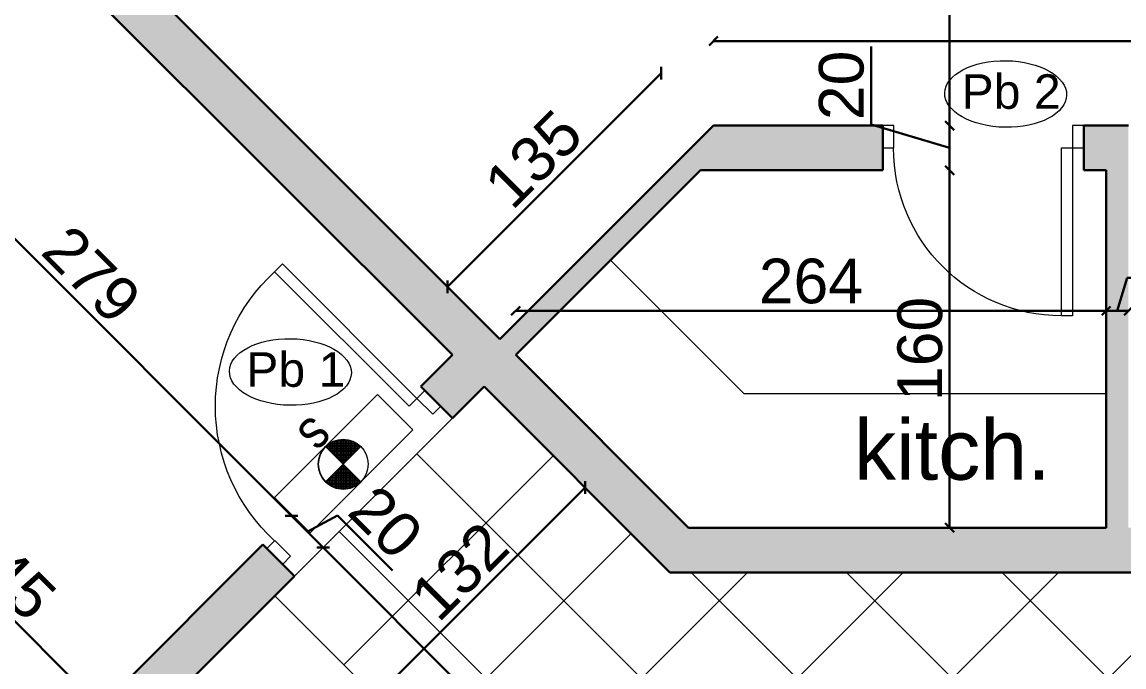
# Model space of a CAD drawing. Header units: millimetres. Extents: x 2804 to 3317, y 6834 to 7064.
# Drawn here: x 2854.183 to 2859.116, y 7009.009 to 7011.896 of the extents above; entities that cross this region are included whole.
import ezdxf

# ---------------------------------------------------------------- set-up
doc = ezdxf.new("R2010")
doc.units = ezdxf.units.MM
doc.header["$PDMODE"] = 1
for name, color, linetype, lineweight in [('cotation', 3, 'Continuous', 30), ('Hachures', 8, 'Continuous', 20), ('menuise', 50, 'Continuous', 18), ('SECURITE', 2, 'Continuous', 0), ('zin menuiserie', 150, 'Continuous', 5), ('Zin mur', 30, 'Continuous', 30), ('zin sanit', 150, 'Continuous', 5)]:
    doc.layers.add(name, color=color, linetype=linetype, lineweight=lineweight)
doc.layers.add('zin hatch mur', color=8, linetype='Continuous')
doc.layers.add('zin texte', color=33, linetype='Continuous')
doc.styles.add('ARIAL', font='arial.ttf')
doc.styles.add('PA3', font='arial.ttf', dxfattribs={"height": 3})
doc.styles.add('PsikTxtStyle', font='arial.ttf')
doc.styles.get("Standard").update_dxf_attribs({"font": 'arial.ttf'})
doc.dimstyles.new('cotation 100', dxfattribs={"dimtxt": 0.2, "dimasz": 0.04, "dimexe": 0, "dimexo": 0, "dimgap": 0.03, "dimtad": 1, "dimdec": 0, "dimlfac": 100, "dimdsep": 46, "dimtxsty": 'ARIAL', "dimblk": 'OBLIQUE', "dimcen": 0.09, "dimse1": 1, "dimse2": 1, "dimclrd": 256, "dimclre": 256, "dimclrt": 256, "dimadec": 3, "dimazin": 2, "dimtfac": 1, "dimtdec": 0, "dimtofl": 0, "dimtmove": 1, "dimatfit": 3, "dimfxl": 0, "dimtolj": 1, "dimtzin": 0, "dimlwd": -1, "dimlwe": -1, "dimarcsym": 0})

# ---------------------------------------------------------------- blocks, each defined once
blk = doc.blocks.new('*X298')
at = {"color": 0, "linetype": 'Continuous'}
for p, q in [((2123.93, 1390.31), (2124, 1390.38)), ((2133.9, 1380.42), (2123.94, 1390.38)), ((2123.98, 1389.47), (2124.89, 1390.38)), ((2132.98, 1380.46), (2123.98, 1389.46)), ((2124.08, 1388.69), (2125.77, 1390.38)), ((2124.23, 1387.96), (2126.66, 1390.38)), ((2124.43, 1387.27), (2127.54, 1390.38)), ((2124.67, 1386.63), (2128.43, 1390.38)), ((2133.9, 1381.3), (2124.82, 1390.38)), ((2124.94, 1386.01), (2129.31, 1390.38)), ((2125.25, 1385.44), (2130.19, 1390.38)), ((2125.58, 1384.89), (2131.08, 1390.38)), ((2133.9, 1382.19), (2125.71, 1390.38)), ((2125.95, 1384.37), (2131.96, 1390.38)), ((2126.34, 1383.88), (2132.85, 1390.38)), ((2133.9, 1383.07), (2126.59, 1390.38)), ((2126.77, 1383.42), (2133.73, 1390.39)), ((2127.22, 1382.99), (2133.9, 1389.67)), ((2133.9, 1383.95), (2127.47, 1390.38)), ((2133.9, 1384.84), (2128.36, 1390.38)), ((2133.9, 1385.72), (2129.24, 1390.38)), ((2133.9, 1386.61), (2130.12, 1390.38)), ((2133.9, 1387.49), (2131.01, 1390.38)), ((2133.9, 1388.37), (2131.89, 1390.38)), ((2133.9, 1389.26), (2132.77, 1390.38)), ((2133.9, 1390.14), (2133.66, 1390.39)), ((2131.95, 1380.61), (2124.13, 1388.42)), ((2130.74, 1380.93), (2124.45, 1387.22)), ((2129.19, 1381.6), (2125.12, 1385.66)), ((2127.7, 1382.58), (2133.9, 1388.79)), ((2128.2, 1382.2), (2133.9, 1387.9)), ((2128.74, 1381.86), (2133.9, 1387.02)), ((2129.3, 1381.54), (2133.9, 1386.14)), ((2129.9, 1381.25), (2133.9, 1385.25)), ((2130.53, 1381), (2133.9, 1384.37)), ((2131.2, 1380.79), (2133.9, 1383.48)), ((2131.91, 1380.61), (2133.9, 1382.6)), ((2132.67, 1380.49), (2133.9, 1381.72)), ((2133.49, 1380.42), (2133.9, 1380.83))]:
    blk.add_line(p, q, dxfattribs=at)
blk = doc.blocks.new('sec 1er')
at = {"layer": 'SECURITE', "color": 252, "true_color": 0x939598}
for p, q in [((2623.8843, 6734.2355, 1.3959), (2624.3442, 6734.6954, 1.3959)), ((2623.8843, 6734.2355, 1.3959), (2624.3442, 6734.6954, 1.3959)), ((2624.3442, 6734.6954, 1.3959), (2624.5024, 6734.5372, 1.3959)), ((2624.3442, 6734.6954, 1.3959), (2624.5024, 6734.5372, 1.3959)), ((2624.5024, 6734.5372, 1.3959), (2624.0425, 6734.0773, 1.3959)), ((2624.5024, 6734.5372, 1.3959), (2624.0425, 6734.0773, 1.3959)), ((2624.2698, 6734.3051, 1.3959), (2624.1121, 6734.4628, 1.3959)), ((2624.2698, 6734.3051, 1.3959), (2624.1121, 6734.4628, 1.3959)), ((2624.2698, 6734.3051, 1.3959), (2624.1121, 6734.4628, 1.3959)), ((2624.2698, 6734.3051, 1.3959), (2624.1121, 6734.4628, 1.3959)), ((2624.2698, 6734.3051, 1.3959), (2624.1121, 6734.4628, 1.3959)), ((2624.2698, 6734.3051, 1.3959), (2624.1121, 6734.4628, 1.3959)), ((2624.2698, 6734.3051, 1.3959), (2624.1121, 6734.4628, 1.3959)), ((2624.2698, 6734.3051, 1.3959), (2624.1121, 6734.4628, 1.3959)), ((2624.2698, 6734.4628, 1.3959), (2624.1138, 6734.3066, 1.3959)), ((2624.2698, 6734.4628, 1.3959), (2624.1138, 6734.3066, 1.3959)), ((2624.0425, 6734.0773, 1.3959), (2623.8843, 6734.2355, 1.3959)), ((2624.0425, 6734.0773, 1.3959), (2623.8843, 6734.2355, 1.3959))]:
    blk.add_line(p, q, dxfattribs=at)
blk.add_circle((2624.191, 6734.384, 1.3959), 0.1115, dxfattribs=at)
blk.add_circle((2624.191, 6734.384, 1.3959), 0.1115, dxfattribs=at)
for start, end in [(135, 225), (135, 225), (135, 225), (135, 225), (135, 225), (135, 225), (225, 315), (225, 315), (225, 315), (225, 315), (225, 315), (225, 315)]:
    blk.add_arc((2624.191, 6734.384, 1.3959), 0.1115, start, end, dxfattribs=at)
at = {"layer": 'SECURITE', "color": 252, "true_color": 0x939598, "extrusion": (0, 0, -1)}
for p, xscale, yscale, zscale, rotation in [((-2630.0723, 6762.2615, -1.3959), -0.01118662049062553, 0.01118662042579673, 0.01118662047361531, 135.0000000000001), ((-2630.0723, 6762.2615, -1.3959), -0.01118662049062553, 0.01118662042579673, 0.01118662047361531, 135.0000000000001), ((-2630.0911, 6706.5103, -1.3959), 0.01118662045994821, 0.01118662045994821, 0.01118662045994821, 44.96149107211245), ((-2630.0911, 6706.5103, -1.3959), 0.01118662045994821, 0.01118662045994821, 0.01118662045994821, 44.96149107211245)]:
    blk.add_blockref('*X298', p, dxfattribs=dict(at, xscale=xscale, yscale=yscale, zscale=zscale, rotation=rotation))
at = {"layer": 'SECURITE', "color": 252, "true_color": 0x939598, "xscale": 0.01118662049062554, "yscale": 0.01118662049062554, "zscale": 0.01118662049062554, "rotation": 225}
blk.add_blockref('*X298', (2630.0723, 6762.2615, 1.3959), dxfattribs=at)
blk.add_blockref('*X298', (2630.0723, 6762.2615, 1.3959), dxfattribs=at)
at = {"layer": 'SECURITE', "color": 252, "true_color": 0x939598, "style": 'PA3', "text_generation_flag": 6, "width": 0.85}
blk.add_text('s', height=0.176, rotation=45, dxfattribs=at).set_placement((2624.0497, 6734.6079, 1.3959))
blk = doc.blocks.new('P90')
at = {"ltscale": 0.005}
for p, q in [((-50, 751.6), (-100, 751.6)), ((-100, 751.6), (-100, 0)), ((-50, 0), (-50, 751.6)), ((-900, -100), (-900, 0)), ((-900, 0), (-850, 0)), ((-850, 0), (-850, -100)), ((-100, 0), (-50, 0)), ((-50, 0), (0, 0)), ((-50, -100), (-50, 0)), ((0, 0), (0, -100)), ((-850, -100), (-900, -100)), ((0, -100), (-50, -100))]:
    blk.add_line(p, q, dxfattribs=at)
blk.add_arc((-100, 0), 751.6, 90, 180, dxfattribs=at)
blk = doc.blocks.new('p100')
at = {"layer": 'zin menuiserie'}
for p, q in [((2868.5687, 7190.0269), (2868.5687, 7189.9769)), ((2868.6687, 7190.0269), (2868.5687, 7190.0269)), ((2868.6687, 7189.9769), (2868.6687, 7190.0269)), ((2868.5687, 7189.9769), (2868.6687, 7189.9769)), ((2868.6687, 7189.9769), (2869.5203, 7189.9769)), ((2868.6687, 7189.9269), (2868.6687, 7189.9769)), ((2869.5203, 7189.9769), (2869.5203, 7189.9269)), ((2869.5203, 7189.9269), (2868.6687, 7189.9269)), ((2868.6687, 7189.0769), (2868.5687, 7189.0769)), ((2868.5687, 7189.0769), (2868.5687, 7189.0269)), ((2868.6687, 7189.0269), (2868.6687, 7189.0769)), ((2868.5687, 7189.0269), (2868.6687, 7189.0269))]:
    blk.add_line(p, q, dxfattribs=at)
blk.add_arc((2868.7038, 7189.8919), 0.8173, 267.544, 2.456, dxfattribs=at)
blk = doc.blocks.new('_Oblique')
at = {"color": 0, "linetype": 'ByBlock', "lineweight": -2}
blk.add_line((-0.5, -0.5), (0.5, 0.5), dxfattribs=at)
blk = doc.blocks.new('*D50')
at = {"layer": 'cotation', "transparency": 16777216}
blk.add_line((2860.5158, 7004.5587), (2855.5307, 7009.5438), dxfattribs=at)
at = {"layer": 'Defpoints', "color": 0, "transparency": 16777216}
for p in [(2855.5307, 7009.5438), (2855.3147, 7009.3278), (2860.2998, 7004.3427)]:
    blk.add_point(p, dxfattribs=at)
at = {"layer": 'cotation', "transparency": 16777216, "xscale": 0.04, "yscale": 0.04, "zscale": 0.04}
for p, rotation in [((2855.5307, 7009.5438), 135.0000000005828), ((2860.5158, 7004.5587), 315.0000000005828)]:
    blk.add_blockref('_Oblique', p, dxfattribs=dict(at, rotation=rotation))
at = {"layer": 'cotation', "transparency": 16777216, "insert": (2858.1166, 7007.1447), "char_height": 0.2, "attachment_point": 5, "rotation": 315, "style": 'ARIAL'}
blk.add_mtext('\\A1;705', dxfattribs=at)
blk = doc.blocks.new('*D76')
at = {"layer": 'cotation', "transparency": 16777216}
blk.add_line((2853.5091, 7009.8561), (2854.5346, 7008.8306), dxfattribs=at)
at = {"layer": 'Defpoints', "color": 0, "transparency": 16777216}
for p in [(2853.1109, 7009.4578), (2854.5346, 7008.8306), (2854.1364, 7008.4324)]:
    blk.add_point(p, dxfattribs=at)
at = {"layer": 'cotation', "transparency": 16777216, "xscale": 0.04, "yscale": 0.04, "zscale": 0.04}
for p, rotation in [((2853.5091, 7009.8561), 134.9999999993648), ((2854.5346, 7008.8306), 314.9999999993647)]:
    blk.add_blockref('_Oblique', p, dxfattribs=dict(at, rotation=rotation))
at = {"layer": 'cotation', "transparency": 16777216, "insert": (2854.1153, 7009.4368), "char_height": 0.2, "attachment_point": 5, "rotation": 315, "style": 'ARIAL'}
blk.add_mtext('\\A1;145', dxfattribs=at)
blk = doc.blocks.new('*D80')
at = {"layer": 'cotation', "transparency": 16777216}
blk.add_line((2858.335, 7015.9144), (2858.335, 7011.4328), dxfattribs=at)
at = {"layer": 'Defpoints', "color": 0, "transparency": 16777216}
for p in [(2858.1105, 7015.9144), (2858.1223, 7011.4328), (2858.335, 7011.4328)]:
    blk.add_point(p, dxfattribs=at)
at = {"layer": 'cotation', "transparency": 16777216, "xscale": 0.04, "yscale": 0.04, "zscale": 0.04}
for p, rotation in [((2858.335, 7015.9144), 90), ((2858.335, 7011.4328), 270)]:
    blk.add_blockref('_Oblique', p, dxfattribs=dict(at, rotation=rotation))
at = {"layer": 'cotation', "transparency": 16777216, "insert": (2858.2029, 7013.6736), "char_height": 0.2, "attachment_point": 5, "rotation": 90, "style": 'ARIAL'}
blk.add_mtext('\\A1;448', dxfattribs=at)
blk = doc.blocks.new('*D51')
at = {"layer": 'cotation', "transparency": 16777216}
blk.add_line((2855.3892, 7009.6852), (2853.4137, 7011.6607), dxfattribs=at)
at = {"layer": 'Defpoints', "color": 0, "transparency": 16777216}
for p in [(2853.4137, 7011.6607), (2853.1109, 7011.3578), (2855.0319, 7009.3278)]:
    blk.add_point(p, dxfattribs=at)
at = {"layer": 'cotation', "transparency": 16777216, "xscale": 0.04, "yscale": 0.04, "zscale": 0.04}
for p, rotation in [((2853.4137, 7011.6607), 135.0000000005856), ((2855.3892, 7009.6852), 315.0000000005855)]:
    blk.add_blockref('_Oblique', p, dxfattribs=dict(at, rotation=rotation))
at = {"layer": 'cotation', "transparency": 16777216, "insert": (2854.4949, 7010.7664), "char_height": 0.2, "attachment_point": 5, "rotation": 315, "style": 'ARIAL'}
blk.add_mtext('\\A1;279', dxfattribs=at)
blk = doc.blocks.new('*D716')
at = {"layer": 'cotation', "transparency": 16777216}
for p, q in [((2855.5307, 7009.5438), (2855.3892, 7009.6852)), ((2855.46, 7009.6145), (2855.5952, 7009.6873)), ((2855.5952, 7009.6873), (2855.8421, 7009.4404))]:
    blk.add_line(p, q, dxfattribs=at)
at = {"layer": 'Defpoints', "color": 0, "transparency": 16777216}
for p in [(2855.3892, 7009.6852), (2855.1727, 7009.4687), (2855.3147, 7009.3278)]:
    blk.add_point(p, dxfattribs=at)
at = {"layer": 'cotation', "transparency": 16777216, "xscale": 0.04, "yscale": 0.04, "zscale": 0.04}
for p, rotation in [((2855.3892, 7009.6852), 135.0000000005828), ((2855.5307, 7009.5438), 315.0000000005828)]:
    blk.add_blockref('_Oblique', p, dxfattribs=dict(at, rotation=rotation))
at = {"layer": 'cotation', "transparency": 16777216, "insert": (2855.8121, 7009.6573), "char_height": 0.2, "attachment_point": 5, "rotation": 315, "style": 'ARIAL'}
blk.add_mtext('\\A1;20', dxfattribs=at)
blk = doc.blocks.new('*D733')
at = {"layer": 'cotation', "transparency": 16777216}
for p, q in [((2859.0859, 7010.6037), (2859.13, 7010.7508)), ((2859.13, 7010.7508), (2859.457, 7010.7508)), ((2859.1359, 7010.6037), (2859.0359, 7010.6037))]:
    blk.add_line(p, q, dxfattribs=at)
at = {"layer": 'Defpoints', "color": 0, "transparency": 16777216}
for p in [(2859.0359, 7010.6037), (2859.0359, 7009.6328), (2859.1359, 7009.6328)]:
    blk.add_point(p, dxfattribs=at)
at = {"layer": 'cotation', "transparency": 16777216, "xscale": 0.04, "yscale": 0.04, "zscale": 0.04, "rotation": 180}
blk.add_blockref('_Oblique', (2859.0359, 7010.6037), dxfattribs=at)
at = {"layer": 'cotation', "transparency": 16777216, "xscale": 0.04, "yscale": 0.04, "zscale": 0.04}
blk.add_blockref('_Oblique', (2859.1359, 7010.6037), dxfattribs=at)
at = {"layer": 'cotation', "transparency": 16777216, "insert": (2859.2935, 7010.8829), "char_height": 0.2, "attachment_point": 5, "style": 'ARIAL'}
blk.add_mtext('\\A1;10', dxfattribs=at)
blk = doc.blocks.new('*D734')
at = {"layer": 'cotation', "transparency": 16777216}
blk.add_line((2859.0359, 7010.6037), (2856.3931, 7010.6037), dxfattribs=at)
at = {"layer": 'Defpoints', "color": 0, "transparency": 16777216}
for p in [(2856.3931, 7010.6037), (2856.3931, 7010.4062), (2859.0359, 7009.6328)]:
    blk.add_point(p, dxfattribs=at)
at = {"layer": 'cotation', "transparency": 16777216, "xscale": 0.04, "yscale": 0.04, "zscale": 0.04, "rotation": 180}
blk.add_blockref('_Oblique', (2856.3931, 7010.6037), dxfattribs=at)
at = {"layer": 'cotation', "transparency": 16777216, "xscale": 0.04, "yscale": 0.04, "zscale": 0.04}
blk.add_blockref('_Oblique', (2859.0359, 7010.6037), dxfattribs=at)
at = {"layer": 'cotation', "transparency": 16777216, "insert": (2857.7145, 7010.7358), "char_height": 0.2, "attachment_point": 5, "style": 'ARIAL'}
blk.add_mtext('\\A1;264', dxfattribs=at)
blk = doc.blocks.new('*D735')
at = {"layer": 'cotation', "transparency": 16777216}
for p, q in [((2857.9836, 7011.4383), (2857.9836, 7011.7875)), ((2858.335, 7011.3328), (2857.9836, 7011.4383)), ((2858.335, 7011.4328), (2858.335, 7011.2328))]:
    blk.add_line(p, q, dxfattribs=at)
at = {"layer": 'Defpoints', "color": 0, "transparency": 16777216}
for p in [(2858.1223, 7011.4328), (2858.335, 7011.2328), (2859.0359, 7011.2328)]:
    blk.add_point(p, dxfattribs=at)
at = {"layer": 'cotation', "transparency": 16777216, "xscale": 0.04, "yscale": 0.04, "zscale": 0.04}
for p, rotation in [((2858.335, 7011.4328), 90), ((2858.335, 7011.2328), 270)]:
    blk.add_blockref('_Oblique', p, dxfattribs=dict(at, rotation=rotation))
at = {"layer": 'cotation', "transparency": 16777216, "insert": (2857.8515, 7011.6129), "char_height": 0.2, "attachment_point": 5, "rotation": 90, "style": 'ARIAL'}
blk.add_mtext('\\A1;20', dxfattribs=at)
blk = doc.blocks.new('*D736')
at = {"layer": 'cotation', "transparency": 16777216}
blk.add_line((2858.335, 7011.2328), (2858.335, 7009.6328), dxfattribs=at)
at = {"layer": 'Defpoints', "color": 0, "transparency": 16777216}
for p in [(2859.0359, 7011.2328), (2858.335, 7009.6328), (2859.0359, 7009.6328)]:
    blk.add_point(p, dxfattribs=at)
at = {"layer": 'cotation', "transparency": 16777216, "xscale": 0.04, "yscale": 0.04, "zscale": 0.04}
for p, rotation in [((2858.335, 7011.2328), 90), ((2858.335, 7009.6328), 270)]:
    blk.add_blockref('_Oblique', p, dxfattribs=dict(at, rotation=rotation))
at = {"layer": 'cotation', "transparency": 16777216, "insert": (2858.2029, 7010.4328), "char_height": 0.2, "attachment_point": 5, "rotation": 90, "style": 'ARIAL'}
blk.add_mtext('\\A1;160', dxfattribs=at)
blk = doc.blocks.new('*D737')
at = {"layer": 'cotation', "transparency": 16777216}
blk.add_line((2866.9386, 7011.8113), (2857.2783, 7011.8113), dxfattribs=at)
at = {"layer": 'Defpoints', "color": 0, "transparency": 16777216}
for p in [(2857.2783, 7011.8113), (2857.2783, 7011.4328), (2866.9386, 7011.4328)]:
    blk.add_point(p, dxfattribs=at)
at = {"layer": 'cotation', "transparency": 16777216, "xscale": 0.04, "yscale": 0.04, "zscale": 0.04, "rotation": 180}
blk.add_blockref('_Oblique', (2857.2783, 7011.8113), dxfattribs=at)
at = {"layer": 'cotation', "transparency": 16777216, "xscale": 0.04, "yscale": 0.04, "zscale": 0.04}
blk.add_blockref('_Oblique', (2866.9386, 7011.8113), dxfattribs=at)
at = {"layer": 'cotation', "transparency": 16777216, "insert": (2862.1084, 7011.9434), "char_height": 0.2, "attachment_point": 5, "style": 'ARIAL'}
blk.add_mtext('\\A1;966', dxfattribs=at)
blk = doc.blocks.new('*D738')
at = {"layer": 'cotation', "transparency": 16777216}
blk.add_line((2856.0876, 7010.7116), (2857.0436, 7011.6676), dxfattribs=at)
at = {"layer": 'Defpoints', "color": 0, "transparency": 16777216}
for p in [(2857.0436, 7011.6676), (2857.2783, 7011.4328), (2856.3224, 7010.4769)]:
    blk.add_point(p, dxfattribs=at)
at = {"layer": 'cotation', "transparency": 16777216, "xscale": 0.04, "yscale": 0.04, "zscale": 0.04}
for p, rotation in [((2857.0436, 7011.6676), 45.000000000586), ((2856.0876, 7010.7116), 225.0000000005859)]:
    blk.add_blockref('_Oblique', p, dxfattribs=dict(at, rotation=rotation))
at = {"layer": 'cotation', "transparency": 16777216, "insert": (2856.4722, 7011.2831), "char_height": 0.2, "attachment_point": 5, "rotation": 45, "style": 'ARIAL'}
blk.add_mtext('\\A1;135', dxfattribs=at)
blk = doc.blocks.new('*D765')
at = {"layer": 'cotation', "transparency": 16777216}
blk.add_line((2855.7669, 7008.8757), (2856.7038, 7009.8126), dxfattribs=at)
at = {"layer": 'Defpoints', "color": 0, "transparency": 16777216}
for p in [(2856.2516, 7010.2648), (2856.7038, 7009.8126), (2856.1986, 7008.444)]:
    blk.add_point(p, dxfattribs=at)
at = {"layer": 'cotation', "transparency": 16777216, "xscale": 0.04, "yscale": 0.04, "zscale": 0.04}
for p, rotation in [((2856.7038, 7009.8126), 45.00000000029803), ((2855.7669, 7008.8757), 225.000000000298)]:
    blk.add_blockref('_Oblique', p, dxfattribs=dict(at, rotation=rotation))
at = {"layer": 'cotation', "transparency": 16777216, "insert": (2856.1419, 7009.4376), "char_height": 0.2, "attachment_point": 5, "rotation": 45, "style": 'ARIAL'}
blk.add_mtext('\\A1;132', dxfattribs=at)
blk = doc.blocks.new('pb0')
at = {"layer": 'menuise'}
blk.add_ellipse((2855.0311, 6939.4854), major_axis=(-0.2729, 0.0047), ratio=0.546469, start_param=-1.570796, end_param=4.712389, dxfattribs=at)
at = {"layer": 'menuise', "insert": (2854.8334, 6939.5736), "char_height": 0.1544, "width": 2.341262, "attachment_point": 1, "style": 'PsikTxtStyle'}
blk.add_mtext('Pb 1', dxfattribs=at)
blk = doc.blocks.new('pb1')
at = {"layer": 'menuise'}
blk.add_ellipse((2979.6383, 6941.2136), major_axis=(-0.2729, 0.0047), ratio=0.546469, start_param=-1.570796, end_param=4.712389, dxfattribs=at)
at = {"layer": 'menuise', "insert": (2979.4407, 6941.3018), "char_height": 0.1544, "width": 2.341262, "attachment_point": 1, "style": 'PsikTxtStyle'}
blk.add_mtext('Pb 2', dxfattribs=at)

msp = doc.modelspace()

# ---------------------------------------------------------------- hatches: boundary and pattern name
at = {"layer": 'Hachures'}
h = msp.add_hatch(dxfattribs=at)
h.set_pattern_fill('ANSI37', color=256, scale=0.155)
h.set_pattern_definition([(45, (0, 38.8199), (-0.347984925, 0.347984925), []), (135, (0, 38.8199), (-0.347984925, -0.347984925), [])])
h.paths.add_polyline_path([(2861.2367, 7005.2797), (2860.2998, 7004.3427), (2855.3147, 7009.3278), (2856.2516, 7010.2648), (2857.0836, 7009.4328), (2860.5109, 7009.4328), (2860.5109, 7006.0055)])
at = {"layer": 'zin hatch mur'}
h = msp.add_hatch(color=256, dxfattribs=at)
h.dxf.hatch_style = 1
h.paths.add_polyline_path([(2855.2193, 7016.3546), (2854.363, 7016.3517), (2854.3609, 7016.3517), (2854.3609, 7015.7081), (2854.5109, 7015.71), (2854.5109, 7012.0055), (2856.1102, 7010.4062), (2855.9688, 7010.2648), (2856.1102, 7010.1233), (2856.2516, 7010.2648), (2857.0836, 7009.4328), (2859.3734, 7009.4328), (2859.3734, 7009.6328), (2859.1359, 7009.6328), (2859.1359, 7011.4328), (2858.9359, 7011.4328), (2858.9359, 7011.2328), (2859.0359, 7011.2328), (2859.0359, 7009.6328), (2857.1664, 7009.6328), (2856.3931, 7010.4062), (2857.2197, 7011.2328), (2858.0359, 7011.2328), (2858.0359, 7011.4328), (2857.2783, 7011.4328), (2856.3224, 7010.4769), (2854.7109, 7012.0884), (2854.7133, 7015.9029), (2855.2196, 7015.9046)])
h = msp.add_hatch(color=256, dxfattribs=at)
h.dxf.hatch_style = 1
h.paths.add_polyline_path([(2851.8746, 7006.6328), (2851.5582, 7006.6328), (2851.5582, 7006.2828), (2851.7296, 7006.2828), (2851.8605, 7006.152), (2852.3369, 7006.6328)])
h.paths.add_polyline_path([(2849.4632, 7006.6328), (2849.0632, 7006.6328), (2849.0632, 7006.2828), (2849.4632, 7006.2828)])
h.paths.add_polyline_path([(2851.9997, 7006.0128), (2852.7068, 7006.7199), (2852.7775, 7006.6492), (2853.025, 7006.8967), (2852.9543, 7006.9674), (2855.4031, 7009.4162), (2855.2617, 7009.5577), (2851.8583, 7006.1542)])

# ---------------------------------------------------------------- linework, layer by layer
at = {"layer": 'Hachures'}
for p, q in [((2856.1102, 7010.1233), (2855.4031, 7009.4162)), ((2856.1739, 7008.4687), (2855.3147, 7009.3278))]:
    msp.add_line(p, q, dxfattribs=at)
at = {"layer": 'Zin mur'}
for p, q in [((2856.3224, 7010.4769), (2854.7109, 7012.0884)), ((2856.1102, 7010.4062), (2854.5109, 7012.0055)), ((2856.3224, 7010.4769), (2857.2783, 7011.4328)), ((2858.0359, 7011.4328), (2857.2783, 7011.4328)), ((2858.0359, 7011.4328), (2858.0359, 7011.2328)), ((2858.9359, 7011.4328), (2858.9359, 7011.2328)), ((2859.1359, 7011.4328), (2858.9359, 7011.4328)), ((2856.3931, 7010.4062), (2857.2197, 7011.2328)), ((2858.0359, 7011.2328), (2857.2197, 7011.2328)), ((2859.0359, 7011.2328), (2858.9359, 7011.2328)), ((2859.0359, 7011.2328), (2859.0359, 7009.6328)), ((2855.9688, 7010.2648), (2856.1102, 7010.4062)), ((2857.1664, 7009.6328), (2856.3931, 7010.4062)), ((2856.1102, 7010.1233), (2855.9688, 7010.2648)), ((2856.1102, 7010.1233), (2856.2516, 7010.2648)), ((2857.0836, 7009.4328), (2856.2516, 7010.2648)), ((2857.1664, 7009.6328), (2859.0359, 7009.6328)), ((2852.3369, 7006.6328), (2855.2617, 7009.5577)), ((2855.4031, 7009.4162), (2855.2617, 7009.5577)), ((2852.9543, 7006.9674), (2855.4031, 7009.4162)), ((2857.0836, 7009.4328), (2859.3734, 7009.4328))]:
    msp.add_line(p, q, dxfattribs=at)
at = {"layer": 'zin sanit'}
for q in [(2856.8173, 7010.8305), (2859.0359, 7010.2328)]:
    msp.add_line((2857.4149, 7010.2328), q, dxfattribs=at)

# ---------------------------------------------------------------- block references
at = {"layer": 'cotation'}
for name, p in [('pb1', (-121.052, 70.3607)), ('pb0', (0.3534, 70.8443))]:
    msp.add_blockref(name, p, dxfattribs=at)
at = {"layer": 'SECURITE', "color": 214, "true_color": 0xa81592}
msp.add_blockref('sec 1er', (231.4298, 275.5331), dxfattribs=at)
at = {"layer": 'Zin mur', "xscale": -1, "rotation": 315.0000000001784}
msp.add_blockref('p100', (-199.6752, -102.3248), dxfattribs=at)
at = {"layer": 'zin sanit', "xscale": -0.001, "yscale": 0.001, "zscale": 0.001, "rotation": 180}
msp.add_blockref('P90', (2858.9359, 7011.3328), dxfattribs=at)

# ---------------------------------------------------------------- texts
at = {"layer": 'zin texte', "insert": (2857.9069, 7010.1173), "char_height": 0.27, "attachment_point": 1}
msp.add_mtext_dynamic_manual_height_columns('kitch.', width=34.103171, gutter_width=12.5, heights=[0], dxfattribs=at)

# ---------------------------------------------------------------- dimensions: what is measured, and where the dimension line sits
at = {"layer": 'cotation'}
for base, p1, p2, angle, picture, middle in [((2858.335, 7011.4328), (2858.1105, 7015.9144), (2858.1223, 7011.4328), 90, '*D80', (2858.2029, 7013.6736)), ((2858.335, 7011.2328), (2858.1223, 7011.4328), (2859.0359, 7011.2328), 90, '*D735', (2857.8515, 7011.4683)), ((2853.4137, 7011.6607), (2855.0319, 7009.3278), (2853.1109, 7011.3578), 315, '*D51', (2854.4949, 7010.7664)), ((2858.335, 7009.6328), (2859.0359, 7011.2328), (2859.0359, 7009.6328), 90, '*D736', (2858.2029, 7010.4328)), ((2856.7038, 7009.8126), (2856.1986, 7008.444), (2856.2516, 7010.2648), 45, '*D765', (2856.1419, 7009.4376)), ((2855.3892, 7009.6852), (2855.3147, 7009.3278), (2855.1727, 7009.4687), 315, '*D716', (2855.7098, 7009.7595))]:
    dim = msp.add_linear_dim(base=base, p1=p1, p2=p2, angle=angle, dimstyle='cotation 100', dxfattribs=at)
    dim.commit()
    dim.dimension.update_dxf_attribs({"geometry": picture, "text_midpoint": middle})
for base, p1, p2, picture, middle in [((2857.2783, 7011.8113), (2866.9386, 7011.4328), (2857.2783, 7011.4328), '*D737', (2862.1084, 7011.9434)), ((2859.0359, 7010.6037), (2859.1359, 7009.6328), (2859.0359, 7009.6328), '*D733', (2859.16, 7010.8829)), ((2856.3931, 7010.6037), (2859.0359, 7009.6328), (2856.3931, 7010.4062), '*D734', (2857.7145, 7010.7358))]:
    dim = msp.add_linear_dim(base=base, p1=p1, p2=p2, dimstyle='cotation 100', dxfattribs=at)
    dim.commit()
    dim.dimension.update_dxf_attribs({"geometry": picture, "text_midpoint": middle})
for p1, p2, distance, picture, middle in [((2856.3224, 7010.4769), (2857.2783, 7011.4328), 0.3319, '*D738', (2856.4722, 7011.2831)), ((2853.1109, 7009.4578), (2854.1364, 7008.4324), 0.5632, '*D76', (2854.1153, 7009.4368)), ((2860.2998, 7004.3427), (2855.3147, 7009.3278), -0.3054, '*D50', (2858.1166, 7007.1447))]:
    dim = msp.add_aligned_dim(p1=p1, p2=p2, distance=distance, dimstyle='cotation 100', dxfattribs=at)
    dim.commit()
    dim.dimension.update_dxf_attribs({"geometry": picture, "text_midpoint": middle})

doc.saveas('drawing.dxf')
